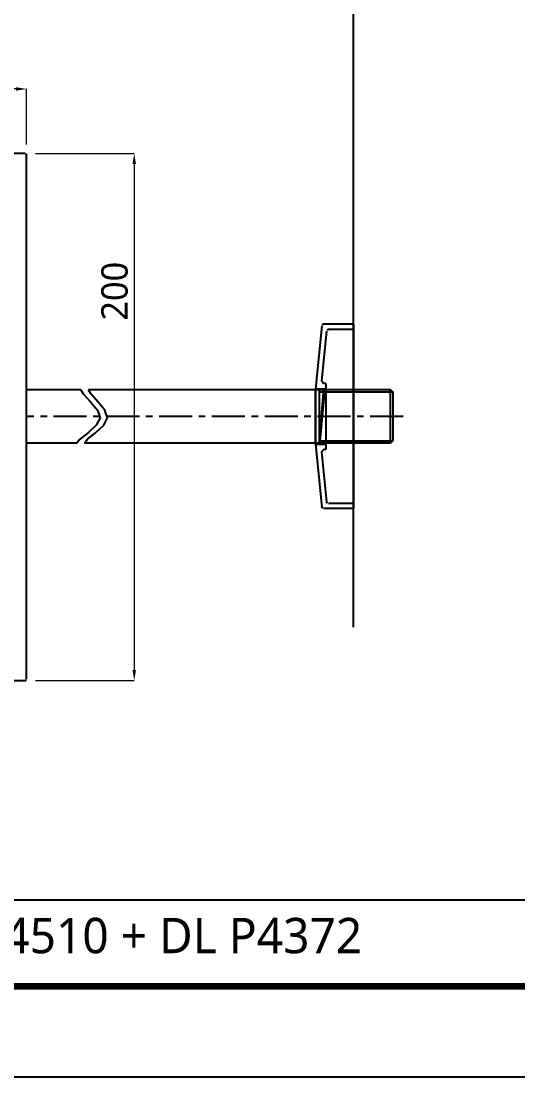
# Model space of a CAD drawing. Extents: x 16296677351 to 16296678444, y -37409617429 to -37409616628.
# Drawn here: x 16296677889.5 to 16296678077.7, y -37409617429 to -37409617028.3 of the extents above; entities that cross this region are included whole.
import ezdxf

# ---------------------------------------------------------------- set-up
doc = ezdxf.new("R2010")
doc.units = 0
doc.header["$LTSCALE"] = 10
doc.header["$MEASUREMENT"] = 0
doc.header["$PDMODE"] = 3
doc.header["$PDSIZE"] = -10
doc.linetypes.add('CENTER', pattern=[2, 1.25, -0.25, 0.25, -0.25])
doc.layers.get('0').update_dxf_attribs({"linetype": 'CONTINUOUS'})
doc.layers.get('DEFPOINTS').update_dxf_attribs({"linetype": 'CONTINUOUS'})
doc.styles.add('Daelim Dimension', font='')
doc.styles.get('Daelim Dimension').set_extended_font_data('NanumGothic')
doc.dimstyles.new('DEFAULT', dxfattribs={"dimscale": 2, "dimtxt": 2, "dimasz": 2, "dimexe": 0, "dimexo": 2, "dimgap": 1, "dimtad": 1, "dimdec": 1, "dimzin": 9, "dimdsep": 46, "dimtxsty": 'Daelim Dimension', "dimcen": 0.5, "dimclrd": 252, "dimclre": 252, "dimclrt": 3, "dimadec": 1, "dimazin": 0, "dimtfac": 1, "dimtdec": 1, "dimtix": 1, "dimtmove": 0, "dimatfit": 3, "dimfxl": 1, "dimtolj": 1, "dimtzin": 1, "dimlwd": 9, "dimlwe": 9, "dimarcsym": 0})

# ---------------------------------------------------------------- blocks, each defined once
blk = doc.blocks.new('*D9')
at = {"color": 5, "lineweight": 9, "transparency": 16777216}
for p, q in [((16296677894.97962, -37409617078.552567), (16296677932.350969, -37409617078.552567)), ((16296677932.350969, -37409617082.552567), (16296677932.350969, -37409617274.552567)), ((16296677894.97962, -37409617278.552567), (16296677932.350969, -37409617278.552567))]:
    blk.add_line(p, q, dxfattribs=at)
at = {"color": 5, "transparency": 16777216}
for points in [[(16296677931.684311, -37409617082.552567), (16296677933.017639, -37409617082.552567), (16296677932.350969, -37409617078.552567)], [(16296677931.684311, -37409617274.552567), (16296677933.017639, -37409617274.552567), (16296677932.350969, -37409617278.552567)]]:
    blk.add_solid(points, dxfattribs=at)
at = {"layer": 'DEFPOINTS', "color": 0, "transparency": 16777216}
for p in [(16296677890.97962, -37409617078.552567), (16296677890.97962, -37409617278.552567), (16296677932.350969, -37409617278.552567)]:
    blk.add_point(p, dxfattribs=at)
at = {"color": 7, "transparency": 16777216, "insert": (16296677924.928949, -37409617130.769882), "char_height": 10, "attachment_point": 5, "rotation": 90, "style": 'Daelim Dimension'}
blk.add_mtext('\\A1;200', dxfattribs=at)
blk = doc.blocks.new('*D10')
at = {"color": 5, "lineweight": 9, "transparency": 16777216}
for p, q in [((16296677691.47962, -37409617075.052567), (16296677691.47962, -37409617054.024109)), ((16296677887.47962, -37409617054.024109), (16296677695.47962, -37409617054.024109)), ((16296677891.47962, -37409617075.052567), (16296677891.47962, -37409617054.024109))]:
    blk.add_line(p, q, dxfattribs=at)
at = {"color": 5, "transparency": 16777216}
for points in [[(16296677695.47962, -37409617053.357437), (16296677695.47962, -37409617054.690773), (16296677691.47962, -37409617054.024109)], [(16296677887.47962, -37409617053.357437), (16296677887.47962, -37409617054.690773), (16296677891.47962, -37409617054.024109)]]:
    blk.add_solid(points, dxfattribs=at)
at = {"layer": 'DEFPOINTS', "color": 0, "transparency": 16777216}
for p in [(16296677691.47962, -37409617054.024109), (16296677691.47962, -37409617079.052567), (16296677891.47962, -37409617079.052567)]:
    blk.add_point(p, dxfattribs=at)
at = {"color": 7, "transparency": 16777216, "insert": (16296677791.47962, -37409617046.602074), "char_height": 10, "attachment_point": 5, "style": 'Daelim Dimension'}
blk.add_mtext('\\A1;200', dxfattribs=at)

msp = doc.modelspace()

# ---------------------------------------------------------------- hatches: boundary and pattern name
h = msp.add_hatch()
h.set_pattern_fill('ANSI31', color=256, scale=0.5, angle=-90, style=0)
h.set_pattern_definition([(315, (16296677910.1593, -37409617250.6264), (1.122532, 1.122532), [])])
h.paths.add_polyline_path([(16296678005.93264, -37409617145.302567, 0.3847336661), (16296678005.236259, -37409617145.931503), (16296678003.31011, -37409617164.807732), (16296678004.208599, -37409617165.802567), (16296678004.994129, -37409617165.802567), (16296678004.994129, -37409617167.802567), (16296678000.994129, -37409617167.802567), (16296678003.42996, -37409617143.931503, -0.3847336661), (16296678004.126341, -37409617143.302567), (16296678015.494129, -37409617143.302567), (16296678015.494129, -37409617145.302567)])
h.paths.add_polyline_path([(16296678000.994129, -37409617188.802567), (16296678004.994129, -37409617188.802567), (16296678004.994129, -37409617190.802567), (16296678004.208599, -37409617190.802567), (16296678003.31011, -37409617191.797401), (16296678005.236259, -37409617210.673622, 0.3847336661), (16296678005.93264, -37409617211.302567), (16296678015.494129, -37409617211.302567), (16296678015.494129, -37409617213.302567), (16296678004.126341, -37409617213.302567, -0.3847336661), (16296678003.42996, -37409617212.673622)])

# ---------------------------------------------------------------- linework, layer by layer
at = {"ltscale": 0.5}
msp.add_line((16296678015.494129, -37409617258.227783), (16296678015.494129, -37409616693.762154), dxfattribs=at)
for p, q in [((16296677890.97962, -37409617078.552567), (16296677691.97962, -37409617078.552567)), ((16296677891.47962, -37409617278.052567), (16296677891.47962, -37409617079.052567)), ((16296678003.42996, -37409617143.931503), (16296678000.994129, -37409617167.802567)), ((16296678005.236259, -37409617145.931503), (16296678003.31011, -37409617164.807732)), ((16296678015.494129, -37409617143.302567), (16296678004.126341, -37409617143.302567)), ((16296678015.494129, -37409617145.302567), (16296678005.93264, -37409617145.302567)), ((16296678015.494129, -37409617143.302567), (16296678015.494129, -37409617213.302567)), ((16296678003.31011, -37409617164.807732), (16296678004.208599, -37409617165.802567)), ((16296678004.994129, -37409617165.802567), (16296678004.208599, -37409617165.802567)), ((16296678004.994129, -37409617165.802567), (16296678004.994129, -37409617190.802567)), ((16296678000.994129, -37409617167.802567), (16296678000.994129, -37409617188.802567)), ((16296678000.994129, -37409617167.802567), (16296678004.994129, -37409617167.802567)), ((16296678004.051571, -37409617167.802567), (16296678002.25157, -37409617188.802567)), ((16296678002.451571, -37409617167.802567), (16296678002.451571, -37409617188.802567)), ((16296678004.52285, -37409617168.857918), (16296678002.722851, -37409617187.747208)), ((16296678004.051571, -37409617167.802567), (16296678004.32126, -37409617168.857918)), ((16296678004.32126, -37409617168.857918), (16296678004.52285, -37409617168.857918)), ((16296678004.994129, -37409617167.802567), (16296678004.52285, -37409617168.857918)), ((16296678000.994129, -37409617188.802567), (16296678003.42996, -37409617212.673622)), ((16296678000.994129, -37409617188.802567), (16296678004.994129, -37409617188.802567)), ((16296678002.25157, -37409617188.802567), (16296678002.521259, -37409617187.747208)), ((16296678002.521259, -37409617187.747208), (16296678002.722851, -37409617187.747208)), ((16296678003.19413, -37409617188.802567), (16296678002.722851, -37409617187.747208)), ((16296678004.208599, -37409617190.802567), (16296678003.31011, -37409617191.797401)), ((16296678004.994129, -37409617190.802567), (16296678004.208599, -37409617190.802567)), ((16296678003.31011, -37409617191.797401), (16296678005.236259, -37409617210.673622)), ((16296678015.494129, -37409617211.302567), (16296678005.93264, -37409617211.302567)), ((16296678015.494129, -37409617213.302567), (16296678004.126341, -37409617213.302567)), ((16296677691.97962, -37409617278.552567), (16296677890.97962, -37409617278.552567))]:
    msp.add_line(p, q)
at = {"color": 7, "linetype": 'Continuous'}
for p, q in [((16296677912.16749, -37409617168.152573), (16296677891.47962, -37409617168.152573)), ((16296677912.16749, -37409617168.152573), (16296677913.0035, -37409617169.756271)), ((16296677913.0035, -37409617169.756271), (16296677915.834511, -37409617172.897652)), ((16296677915.83342, -37409617169.756271), (16296677914.99741, -37409617168.152573)), ((16296678029.494129, -37409617168.152573), (16296677914.99741, -37409617168.152573)), ((16296677918.664431, -37409617172.897652), (16296677915.83342, -37409617169.756271)), ((16296678000.994129, -37409617188.452568), (16296678000.994129, -37409617168.152573)), ((16296678030.494129, -37409617169.152573), (16296678029.494129, -37409617168.152573)), ((16296678029.494129, -37409617188.452568), (16296678029.494129, -37409617168.152573)), ((16296678030.494129, -37409617187.602562), (16296678030.494129, -37409617169.002563)), ((16296677915.834511, -37409617172.897652), (16296677918.378901, -37409617175.951286)), ((16296677921.208811, -37409617175.951286), (16296677918.664431, -37409617172.897652)), ((16296677919.38043, -37409617178.866173), (16296677917.96394, -37409617181.654587)), ((16296677918.378901, -37409617175.951286), (16296677919.38043, -37409617178.866173)), ((16296677920.793859, -37409617181.654587), (16296677922.21035, -37409617178.866173)), ((16296677922.21035, -37409617178.866173), (16296677921.208811, -37409617175.951286)), ((16296677917.96394, -37409617181.654587), (16296677914.954241, -37409617184.352623)), ((16296677917.784149, -37409617184.352623), (16296677920.793859, -37409617181.654587)), ((16296677911.637011, -37409617187.065079), (16296677910.628241, -37409617188.452568)), ((16296677914.954241, -37409617184.352623), (16296677911.637011, -37409617187.065079)), ((16296677913.45816, -37409617188.452568), (16296677914.46693, -37409617187.065079)), ((16296677914.46693, -37409617187.065079), (16296677917.784149, -37409617184.352623)), ((16296677910.628241, -37409617188.452568), (16296677891.47962, -37409617188.452568)), ((16296678029.494129, -37409617188.452568), (16296677913.45816, -37409617188.452568)), ((16296678030.494129, -37409617187.452568), (16296678029.494129, -37409617188.452568))]:
    msp.add_line(p, q, dxfattribs=at)
at = {"color": 2, "linetype": 'Continuous'}
for p, q in [((16296678002.451571, -37409617169.002563), (16296678030.494129, -37409617169.002563)), ((16296678002.451571, -37409617187.602562), (16296678030.494129, -37409617187.602562))]:
    msp.add_line(p, q, dxfattribs=at)
at = {"color": 1, "linetype": 'CENTER'}
msp.add_line((16296678034.291889, -37409617178.302567), (16296677891.47962, -37409617178.302567), dxfattribs=at)
at = {"color": 5}
msp.add_line((16296677368.096439, -37409617361.807739), (16296678248.731079, -37409617361.807739), dxfattribs=at)
at = {"ltscale": 0.5}
msp.add_lwpolyline([(16296677350.50988, -37409617428.95211), (16296678444.18988, -37409617428.95211), (16296678444.18988, -37409616627.59211), (16296677350.50988, -37409616627.59211)], close=True, dxfattribs=at)
at = {"color": 5, "linetype": 'ByBlock', "lineweight": 200, "const_width": 2.52}
msp.add_lwpolyline([(16296677368.096439, -37409617394.638588), (16296678426.496441, -37409617394.638588), (16296678426.496441, -37409616646.198593), (16296677368.096439, -37409616646.198593)], close=True, dxfattribs=at)
for centre, radius, start, end in [((16296677890.97962, -37409617079.052567), 0.5, 0, 90), ((16296678004.126341, -37409617144.002563), 0.7, 90, 174.17347825), ((16296678005.93264, -37409617146.002563), 0.7, 90, 174.17347825), ((16296678005.93264, -37409617210.602562), 0.7, 185.82652175, 270), ((16296678004.126341, -37409617212.602562), 0.7, 185.82652175, 270), ((16296677890.97962, -37409617278.052567), 0.5, 270, 0)]:
    msp.add_arc(centre, radius, start, end)

# ---------------------------------------------------------------- texts
at = {"color": 2, "insert": (16296677555.485241, -37409617368.603828), "char_height": 13.41522, "width": 622.36726197, "attachment_point": 1, "style": 'Daelim Dimension'}
msp.add_mtext('{\\fPretendard Variable SemiBold|b0|i0|c129|p2;대림바스(주)} {\\fGulim|b0|i0|c129|p50;샤워헤드 }+ {\\fGulim|b0|i0|c129|p50;샤워암}({\\fGulim|b0|i0|c129|p50;벽형})  DL S4510 + DL P4372', dxfattribs=at)

# ---------------------------------------------------------------- dimensions: what is measured, and where the dimension line sits
at = {"color": 5}
dim = msp.add_linear_dim(base=(16296677691.47962, -37409617054.024109), p1=(16296677891.47962, -37409617079.052567), p2=(16296677691.47962, -37409617079.052567), dimstyle='DEFAULT', override={"dimtxt": 5, "dimclrd": 5, "dimclre": 5, "dimclrt": 7}, dxfattribs=at)
dim.commit()
dim.dimension.update_dxf_attribs({"geometry": '*D10', "text_midpoint": (16296677791.47962, -37409617054.024109), "dimtype": 160})
dim = msp.add_linear_dim(base=(16296677932.350969, -37409617278.552567), p1=(16296677890.97962, -37409617078.552567), p2=(16296677890.97962, -37409617278.552567), angle=90, dimstyle='DEFAULT', override={"dimtxt": 5, "dimclrd": 5, "dimclre": 5, "dimclrt": 7}, dxfattribs=at)
dim.commit()
dim.dimension.update_dxf_attribs({"geometry": '*D9', "text_midpoint": (16296677932.350981, -37409617130.769882), "dimtype": 160})

doc.saveas('drawing.dxf')
